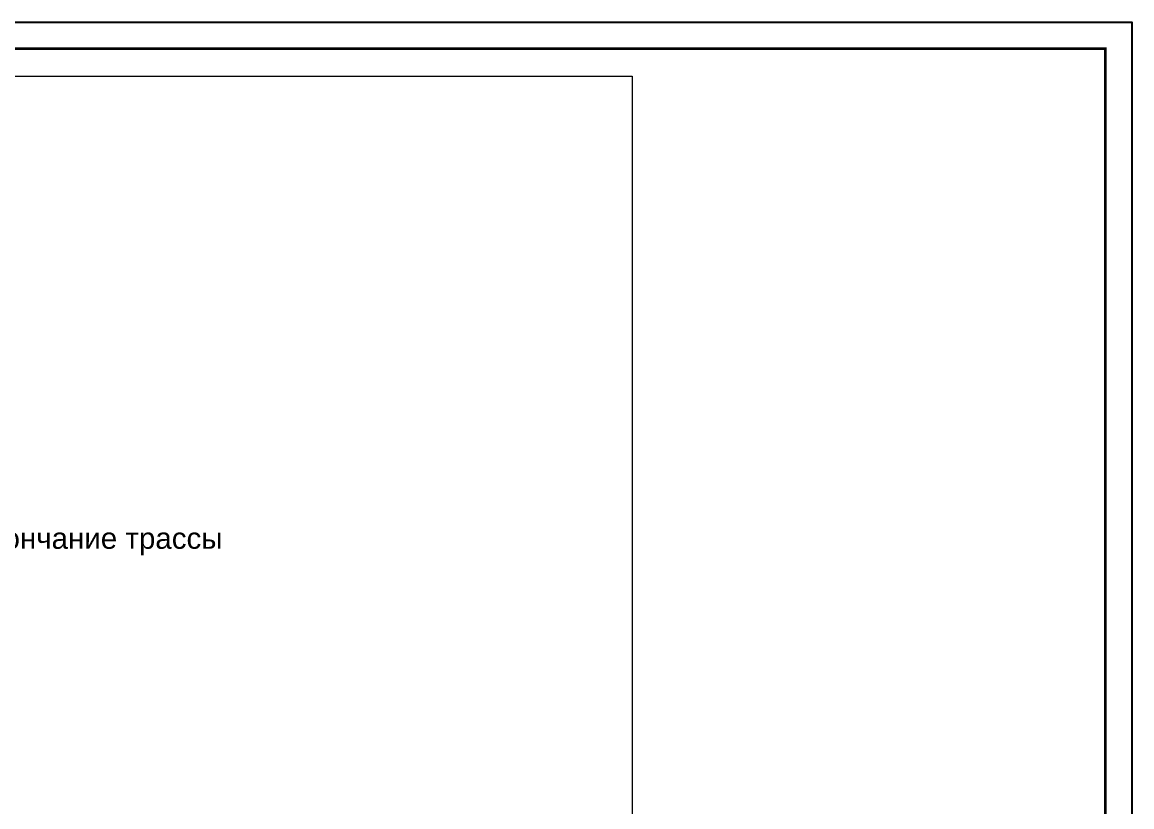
# Model space of a CAD drawing. Header units: millimetres. Extents: x 1114 to 8235, y 637 to 5441.
# Drawn here: x 2447.6 to 2657.6, y 1327.8 to 1476.4 of the extents above; entities that cross this region are included whole.
import ezdxf
from ezdxf import colors
from ezdxf.entities.mleader import LeaderData, LeaderLine
from ezdxf.enums import TextEntityAlignment as Align
from ezdxf.math import Vec2, Vec3

# ---------------------------------------------------------------- set-up
doc = ezdxf.new("R2010")
doc.units = ezdxf.units.MM
doc.layers.add('Размеры на чертеже', color=250, linetype='Continuous', lineweight=25)
doc.styles.add('-ISOCPEUR-', font='isocpeur.ttf')
doc.styles.get("Standard").update_dxf_attribs({"font": 'arial.ttf'})
picture_1 = doc.add_image_def('image3.jpg', size_in_pixel=(1066, 807))

# ---------------------------------------------------------------- blocks, each defined once
blk = doc.blocks.new('*U316')
blk.add_lwpolyline([(0, 0), (420, 0), (420, -297), (0, -297)], close=True)
at = {"const_width": 0.5}
blk.add_lwpolyline([(20, -5), (415, -5), (415, -292), (20, -292)], close=True, dxfattribs=at)
blk.add_attdef('РАЗРАБОТАЛ', text='', height=2.5).set_placement((250.5, -264.22), align=Align.MIDDLE_LEFT)
at = {"flags": 8}
for tag, height, p in [('ДАТА', 2.5, (290.07, -264.4)), ('ЛИСТ', 3, (386.39, -271.92)), ('ЛИСТОВ', 3, (403.89, -271.92))]:
    blk.add_attdef(tag, text='', height=height, dxfattribs=at).set_placement(p, align=Align.MIDDLE_CENTER)
blk.add_attdef('ПРОВЕРИЛ', (250.75, -270.73), '', height=2.5)
for tag, p in [('ТЕПЛОВЫЕ_СЕТИ_001', (315.41, -270.98)), ('ИМЯ_ЧЕРТЕЖА_001', (317.51, -285.58))]:
    blk.add_attdef(tag, p, '', height=3, dxfattribs=at)
at = {"style": '-ISOCPEUR-', "flags": 8}
blk.add_attdef('ФОРМАТ', text='', height=3, dxfattribs=at).set_placement((380.97, -294.75), align=Align.MIDDLE_CENTER)

msp = doc.modelspace()

# ---------------------------------------------------------------- block references
at = {"layer": 'Размеры на чертеже', "lineweight": 90}
msp.add_blockref('*U316', (2237.597, 1476.353), dxfattribs=at)

# ---------------------------------------------------------------- pictures from other files: only their frames are drawn
at = {"color": 7, "lineweight": 0, "true_color": 0xffffff}
image = msp.add_image(picture_1, insert=(2263.459, 1239.33), size_in_units=(299.58, 226.793), rotation=0.00084, dxfattribs=at)
image.dxf.flags = 7

# ---------------------------------------------------------------- leaders
at = {"color": 1, "lineweight": 35}
ml = msp.add_multileader_mtext('Standard', dxfattribs=at)
ml.set_content('Окончание трассы', color=1)
ml.set_leader_properties()
ml.build(insert=Vec2(0, 0))
ctx = ml.context
ctx.base_point, ctx.plane_origin = Vec3(2435.263, 1378.109), Vec3(2405.625, 1357.712)
notes = []
notes.append((ctx, [(0, (1, 1, 0), (2427.263, 1378.109), (1, 0), 8, [(0, [(2405.625, 1357.712)], 0, [])])]))
ctx.mtext.insert, ctx.mtext.flow_direction = Vec3(2437.263, 1380.664), 5
for ctx, leaders in notes:
    for number, flags, end, landing, length, lines in leaders:
        leader = LeaderData()
        leader.index, (leader.has_last_leader_line, leader.has_dogleg_vector, leader.attachment_direction) = number, flags
        leader.last_leader_point, leader.dogleg_vector, leader.dogleg_length = Vec3(end), Vec3(landing), length
        for number, points, colour, breaks in lines:
            line = LeaderLine()
            line.index, line.vertices, line.color, line.breaks = number, Vec3.list(points), colors.encode_raw_color(colour), breaks
            leader.lines.append(line)
        ctx.leaders.append(leader)

doc.saveas('drawing.dxf')
